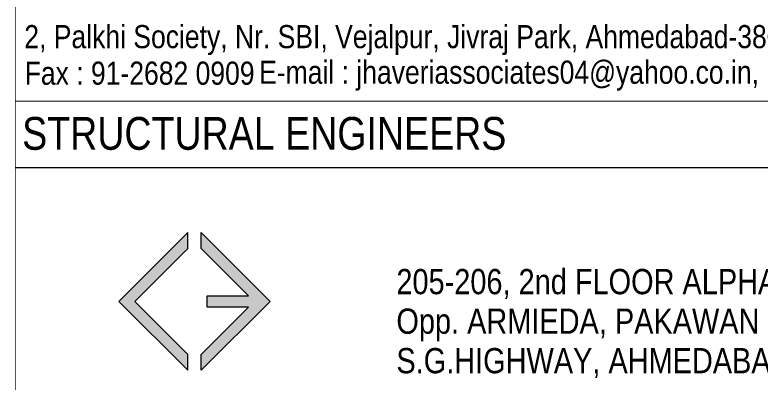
# Model space of a CAD drawing. Header units: millimetres. Extents: x 1112055 to 3390982, y -148532 to 766891.
# Drawn here: x 1965755 to 1970015, y 647385 to 649486 of the extents above; entities that cross this region are included whole.
import ezdxf

# ---------------------------------------------------------------- set-up
doc = ezdxf.new("R2010")
doc.units = ezdxf.units.MM
doc.layers.add('B TITLE BLOCK', color=250, linetype='Continuous', lineweight=0)
doc.layers.add('P_TITLE BLOCK TEXT', color=7, linetype='Continuous', lineweight=9)
doc.layers.add('FORMAT TEXT', color=7, linetype='Continuous')
doc.styles.add('SWINC', font='swissc.ttf')

msp = doc.modelspace()

# ---------------------------------------------------------------- hatches: boundary and pattern name
at = {"layer": 'B TITLE BLOCK', "linetype": 'Continuous', "lineweight": 0}
h = msp.add_hatch(color=251, dxfattribs=at)
h.dxf.hatch_style = 1
h.paths.add_polyline_path([(1966441.3, 647846.2), (1966743.8, 648148.7), (1966743.8, 648240.1), (1966349.9, 647846.2), (1966743.8, 647452.3), (1966743.8, 647543.7)])
h = msp.add_hatch(color=251, dxfattribs=at)
h.dxf.hatch_style = 1
h.paths.add_polyline_path([(1966853.6, 647878.5), (1966853.6, 647813.9), (1967090.3, 647813.9), (1966820.1, 647543.7), (1966820.1, 647452.3), (1967214, 647846.2), (1966820.1, 648240.1), (1966820.1, 648148.7), (1967090.3, 647878.5)])

# ---------------------------------------------------------------- linework, layer by layer
at = {"layer": 'B TITLE BLOCK', "color": 250, "lineweight": 0}
msp.add_line((1972008.2, 648611.2), (1965757.7, 648611.2), dxfattribs=at)
at = {"layer": 'B TITLE BLOCK', "color": 250, "lineweight": 0, "const_width": 5.21}
for points in [[(1965757.7, 639253.3), (1972008.2, 639253.3), (1972008.2, 686426.7), (1965757.7, 686426.7)], [(1972008.2, 639253.3), (1965757.7, 639253.3), (1965757.7, 651175.3), (1972008.2, 651175.3)]]:
    msp.add_lwpolyline(points, close=True, dxfattribs=at)
msp.add_lwpolyline([(1965757.7, 648992.6), (1972008.2, 648992.6)], dxfattribs=at)
at = {"layer": 'B TITLE BLOCK', "color": 251, "linetype": 'Continuous', "lineweight": 0}
for points in [[(1966349.9, 647846.3), (1966743.8, 647452.3), (1966743.8, 647543.7), (1966441.3, 647846.2), (1966743.8, 648148.7), (1966743.8, 648240.1), (1966349.9, 647846.2)], [(1967214.1, 647846.3), (1966820.1, 647452.3), (1966820.1, 647543.7), (1967090.3, 647813.9), (1966853.6, 647813.9), (1966853.6, 647878.5), (1967090.3, 647878.5), (1966820.1, 648148.7), (1966820.1, 648240.1), (1967214.1, 647846.2)]]:
    msp.add_lwpolyline(points, dxfattribs=at)

# ---------------------------------------------------------------- texts
at = {"layer": 'B TITLE BLOCK', "color": 0, "style": 'SWINC'}
for s, p in [('205-206, 2nd FLOOR ALPHA MEGHACON HOUSE,', (1967936, 647887.9)), ('Opp. ARMIEDA, PAKAWAN TO SINDHUBHAVAN ROAD,', (1967936, 647661.6)), ('S.G.HIGHWAY, AHMEDABAD-380054', (1967936, 647435.4))]:
    msp.add_text(s, height=144.294, dxfattribs=at).set_placement(p)
at = {"layer": 'FORMAT TEXT', "style": 'SWINC'}
msp.add_text('STRUCTURAL ENGINEERS', height=187.515, dxfattribs=at).set_placement((1965796.6, 648714.6))
at = {"layer": 'P_TITLE BLOCK TEXT', "style": 'SWINC'}
for s, p in [('2, Palkhi Society, Nr. SBI, Vejalpur, Jivraj Park, Ahmedabad-380051', (1965808.8, 649295.9)), ('Fax : 91-2682 0909', (1965811, 649086.7)), ('E-mail : jhaveriassociates04@yahoo.co.in,', (1967151.5, 649092.4))]:
    msp.add_text(s, height=132.268, dxfattribs=at).set_placement(p)

doc.saveas('drawing.dxf')
